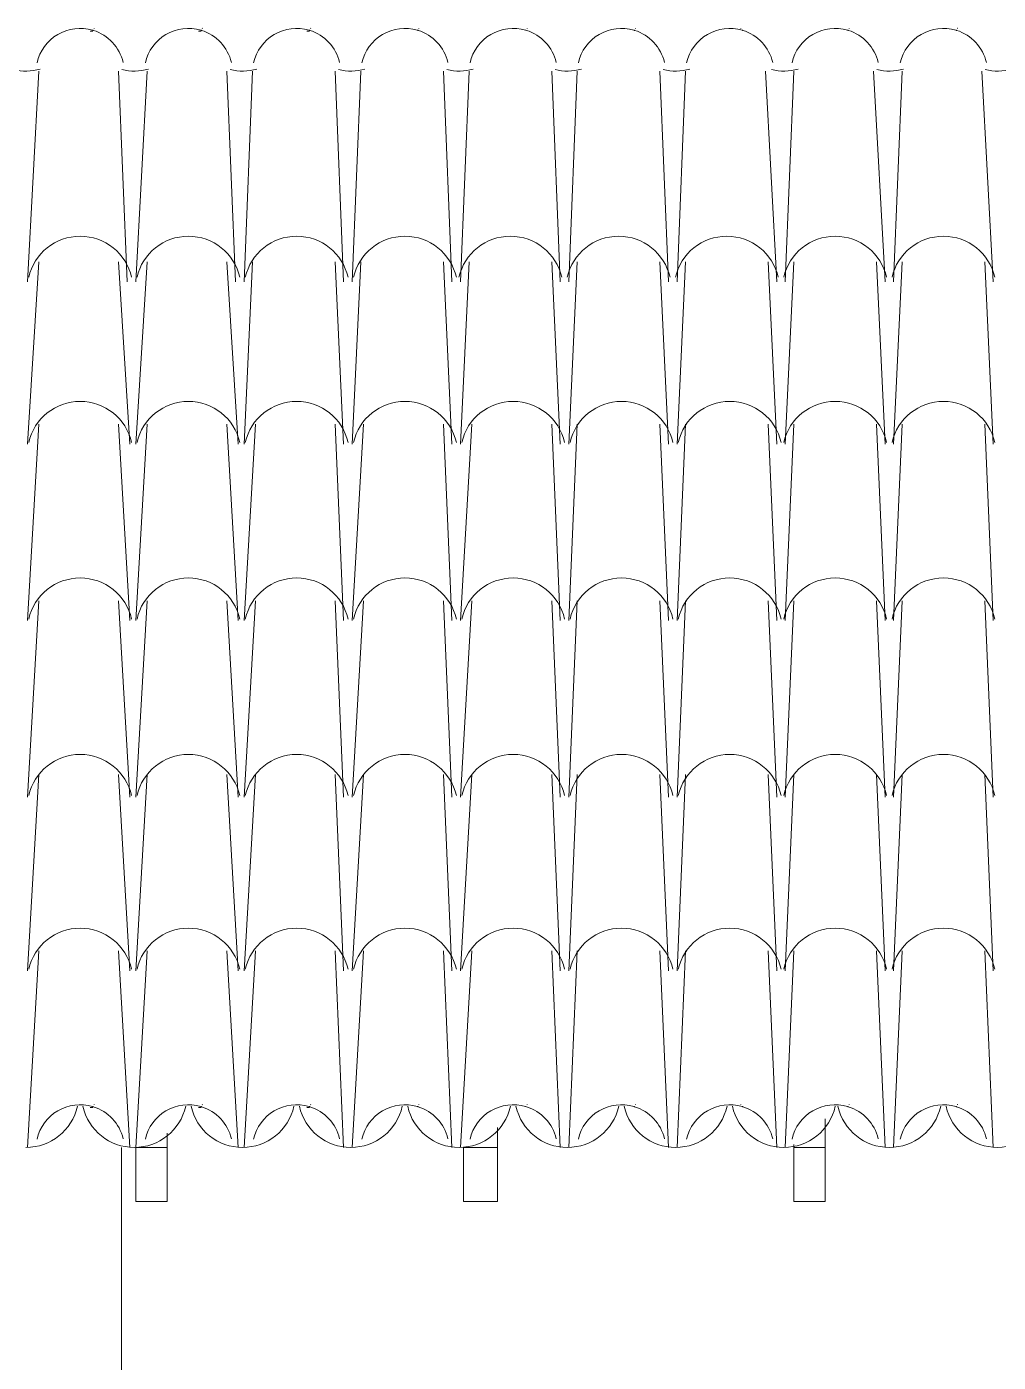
# Model space of a CAD drawing. Header units: millimetres. Extents: x 8329 to 21574, y -433 to 4921.
# Drawn here: x 11026 to 12481, y 2916 to 4918 of the extents above; entities that cross this region are included whole.
import ezdxf

# ---------------------------------------------------------------- set-up
doc = ezdxf.new("R2010")
doc.units = ezdxf.units.MM
doc.layers.add('A-ALV-___-___-EXI', color=250, linetype='Continuous', lineweight=25)
doc.layers.add('A-COB-___-___-EXI', color=250, linetype='Continuous', lineweight=25)

msp = doc.modelspace()

# ---------------------------------------------------------------- linework, layer by layer
at = {"layer": 'A-ALV-___-___-EXI', "color": 28, "lineweight": 15}
msp.add_line((11167.8, 3238), (11167.8, 229), dxfattribs=at)
at = {"layer": 'A-COB-___-___-EXI', "color": 28, "lineweight": 15}
for p, q in [((11120.9, 4911.1), (11125.1, 4911.1)), ((11283.1, 4911.1), (11287.3, 4911.1)), ((11445.3, 4911.1), (11449.5, 4911.1)), ((11027, 4535.5), (11044, 4851.4)), ((11189.2, 4535.5), (11206.2, 4851.4)), ((11338.5, 4535.5), (11325.7, 4851.4)), ((11351.4, 4535.5), (11364.2, 4851.4)), ((11500.7, 4535.5), (11487.9, 4851.4)), ((11513.5, 4535.5), (11526.3, 4851.4)), ((11662.9, 4535.5), (11650.1, 4851.4)), ((11675.7, 4535.5), (11688.5, 4851.4)), ((11825.1, 4535.5), (11812.3, 4851.4)), ((11837.9, 4535.5), (11850.7, 4851.4)), ((11987.3, 4535.5), (11974.5, 4851.4)), ((12000.1, 4535.5), (12012.9, 4851.4)), ((12149.5, 4535.5), (12132.4, 4851.4)), ((12162.3, 4535.5), (12175.1, 4851.4)), ((12311.7, 4535.5), (12294.6, 4851.4)), ((12324.5, 4535.5), (12337.3, 4851.4)), ((12473.9, 4535.5), (12456.8, 4851.4)), ((11027, 4292.2), (11044, 4565.4)), ((11189.2, 4292.2), (11206.2, 4565.4)), ((11342.8, 4292.2), (11325.7, 4565.4)), ((11351.4, 4292.2), (11364.2, 4565.4)), ((11500.7, 4292.2), (11487.9, 4565.4)), ((11513.5, 4292.2), (11526.3, 4565.4)), ((11662.9, 4292.2), (11650.1, 4565.4)), ((11675.7, 4292.2), (11688.5, 4565.4)), ((11825.1, 4292.2), (11812.3, 4565.4)), ((11837.9, 4292.2), (11850.7, 4565.4)), ((11987.3, 4292.2), (11974.5, 4565.4)), ((12000.1, 4292.2), (12012.9, 4565.4)), ((12149.5, 4292.2), (12136.7, 4565.4)), ((12162.3, 4292.2), (12175.1, 4565.4)), ((12311.7, 4292.2), (12298.9, 4565.4)), ((12324.5, 4292.2), (12337.3, 4565.4)), ((12473.9, 4292.2), (12461.1, 4565.4)), ((11027, 4027.6), (11044, 4322.1)), ((11189.2, 4027.6), (11206.2, 4322.1)), ((11342.8, 4027.6), (11325.7, 4322.1)), ((11351.4, 4027.6), (11368.4, 4322.1)), ((11500.7, 4027.6), (11487.9, 4322.1)), ((11513.5, 4027.6), (11530.6, 4322.1)), ((11662.9, 4027.6), (11650.1, 4322.1)), ((11675.7, 4027.6), (11692.8, 4322.1)), ((11825.1, 4027.6), (11812.3, 4322.1)), ((11837.9, 4027.6), (11850.7, 4322.1)), ((11987.3, 4027.6), (11974.5, 4322.1)), ((12000.1, 4027.6), (12012.9, 4322.1)), ((12149.5, 4027.6), (12136.7, 4322.1)), ((12162.3, 4027.6), (12175.1, 4322.1)), ((12311.7, 4027.6), (12298.9, 4322.1)), ((12324.5, 4027.6), (12337.3, 4322.1)), ((12473.9, 4027.6), (12461.1, 4322.1)), ((11027, 3763), (11044, 4057.5)), ((11189.2, 3763), (11206.2, 4057.5)), ((11342.8, 3763), (11325.7, 4057.5)), ((11351.4, 3763), (11368.4, 4057.5)), ((11500.7, 3763), (11487.9, 4057.5)), ((11513.5, 3763), (11530.6, 4057.5)), ((11662.9, 3763), (11650.1, 4057.5)), ((11675.7, 3763), (11692.8, 4057.5)), ((11825.1, 3763), (11812.3, 4057.5)), ((11837.9, 3763), (11850.7, 4057.5)), ((11987.3, 3763), (11974.5, 4057.5)), ((12000.1, 3763), (12012.9, 4057.5)), ((12149.5, 3763), (12136.7, 4057.5)), ((12162.3, 3763), (12175.1, 4057.5)), ((12311.7, 3763), (12298.9, 4057.5)), ((12324.5, 3763), (12337.3, 4057.5)), ((12473.9, 3763), (12461.1, 4057.5)), ((11027, 3502.6), (11044, 3797.1)), ((11189.2, 3502.6), (11206.2, 3797.1)), ((11342.8, 3502.6), (11325.7, 3797.1)), ((11351.4, 3502.6), (11368.4, 3797.1)), ((11500.7, 3502.6), (11487.9, 3797.1)), ((11513.5, 3502.6), (11530.6, 3797.1)), ((11662.9, 3502.6), (11650.1, 3797.1)), ((11675.7, 3502.6), (11692.8, 3797.1)), ((11825.1, 3502.6), (11812.3, 3797.1)), ((11837.9, 3502.6), (11850.7, 3797.1)), ((11987.3, 3502.6), (11974.5, 3797.1)), ((12000.1, 3502.6), (12012.9, 3797.1)), ((12149.5, 3502.6), (12136.7, 3797.1)), ((12162.3, 3502.6), (12175.1, 3797.1)), ((12311.7, 3502.6), (12298.9, 3797.1)), ((12324.5, 3502.6), (12337.3, 3797.1)), ((12473.9, 3502.6), (12461.1, 3797.1)), ((11027, 3238), (11044, 3532.5)), ((11342.8, 3238), (11325.7, 3532.5)), ((11351.4, 3238), (11368.4, 3532.5)), ((11500.7, 3238), (11487.9, 3532.5)), ((11513.5, 3238), (11530.6, 3532.5)), ((11662.9, 3238), (11650.1, 3532.5)), ((11675.7, 3238), (11692.8, 3532.5)), ((11825.1, 3238), (11812.3, 3532.5)), ((11837.9, 3238), (11850.7, 3532.5)), ((11987.3, 3238), (11974.5, 3532.5)), ((12000.1, 3238), (12012.9, 3532.5)), ((12149.5, 3238), (12136.7, 3532.5)), ((12162.3, 3238), (12175.1, 3532.5)), ((12311.7, 3238), (12298.9, 3532.5)), ((12324.5, 3238), (12337.3, 3532.5)), ((12473.9, 3238), (12461.1, 3532.5)), ((11120.9, 3297.8), (11125.1, 3297.8)), ((11283.1, 3297.8), (11287.3, 3297.8)), ((11445.3, 3297.8), (11449.5, 3297.8)), ((11731.2, 3238), (11731.2, 3267.9)), ((11236.1, 3238), (11236.1, 3259.3))]:
    msp.add_line(p, q, dxfattribs=at)
at = {"layer": 'A-COB-___-___-EXI', "color": 28, "lineweight": 15, "flags": 128}
for points in [[(11163.6, 4851.4), (11176.4, 4535.5)], [(11163.6, 4565.4), (11180.6, 4292.2)], [(11163.6, 4322.1), (11180.6, 4027.6)], [(11163.6, 4057.5), (11180.6, 3763)], [(11163.6, 3797.1), (11180.6, 3502.6)], [(11163.6, 3532.5), (11180.6, 3238)], [(12222.1, 3280.7), (12222.1, 3238)], [(11680, 3238), (11731.2, 3238), (11731.2, 3156.9), (11680, 3156.9)]]:
    msp.add_lwpolyline(points, close=True, dxfattribs=at)
for points in [[(11206.2, 3532.5), (11189.2, 3238), (11236.1, 3238), (11236.1, 3156.9), (11189.2, 3156.9), (11189.2, 3238)], [(12175.1, 3238), (12222.1, 3238), (12222.1, 3156.9), (12175.1, 3156.9), (12175.1, 3238), (12175.1, 3242.3)]]:
    msp.add_lwpolyline(points, dxfattribs=at)
at = {"layer": 'A-COB-___-___-EXI', "color": 18, "lineweight": 9}
for points in [[(11072.3, 4906.2), (11056.6, 4897), (11045.4, 4881.6), (11041.4, 4863.8)], [(11072.3, 4906.2), (11056.6, 4897), (11045.4, 4881.6), (11041.4, 4863.8)], [(11124.5, 4912.7), (11106.9, 4917.9), (11088.1, 4915.5), (11072.3, 4906.2)], [(11124.5, 4912.7), (11106.9, 4917.9), (11088.1, 4915.5), (11072.3, 4906.2)], [(11125.6, 4912.4), (11125.2, 4912.5), (11124.9, 4912.6), (11124.5, 4912.7)], [(11170.3, 4864.3), (11165, 4887.1), (11147.9, 4905.4), (11125.6, 4912.4)], [(11170.3, 4864.3), (11165, 4887.1), (11147.9, 4905.4), (11125.6, 4912.4)], [(11126.7, 4915.8), (11126.7, 4915.6), (11126.8, 4915.5), (11126.9, 4915.2)], [(11234.5, 4906.2), (11218.8, 4897), (11207.6, 4881.6), (11203.6, 4863.8)], [(11234.5, 4906.2), (11218.8, 4897), (11207.6, 4881.6), (11203.6, 4863.8)], [(11286.7, 4912.7), (11269.1, 4917.9), (11250.2, 4915.5), (11234.5, 4906.2)], [(11286.7, 4912.7), (11269.1, 4917.9), (11250.2, 4915.5), (11234.5, 4906.2)], [(11287.8, 4912.4), (11287.4, 4912.5), (11287.1, 4912.6), (11286.7, 4912.7)], [(11332.5, 4864.3), (11327.1, 4887.1), (11310.1, 4905.4), (11287.8, 4912.4)], [(11332.5, 4864.3), (11327.1, 4887.1), (11310.1, 4905.4), (11287.8, 4912.4)], [(11288.9, 4915.8), (11288.9, 4915.6), (11289, 4915.5), (11289.1, 4915.2)], [(11396.7, 4906.2), (11381, 4897), (11369.8, 4881.6), (11365.8, 4863.8)], [(11396.7, 4906.2), (11381, 4897), (11369.8, 4881.6), (11365.8, 4863.8)], [(11448.9, 4912.7), (11431.3, 4917.9), (11412.4, 4915.5), (11396.7, 4906.2)], [(11448.9, 4912.7), (11431.3, 4917.9), (11412.4, 4915.5), (11396.7, 4906.2)], [(11450, 4912.4), (11449.6, 4912.5), (11449.2, 4912.6), (11448.9, 4912.7)], [(11494.7, 4864.3), (11489.3, 4887.1), (11472.3, 4905.4), (11450, 4912.4)], [(11494.7, 4864.3), (11489.3, 4887.1), (11472.3, 4905.4), (11450, 4912.4)], [(11451.1, 4915.8), (11451.1, 4915.6), (11451.2, 4915.5), (11451.3, 4915.2)], [(11558.9, 4906.2), (11543.1, 4897), (11531.9, 4881.6), (11528, 4863.8)], [(11558.9, 4906.2), (11543.1, 4897), (11531.9, 4881.6), (11528, 4863.8)], [(11611, 4912.7), (11593.5, 4917.9), (11574.6, 4915.5), (11558.9, 4906.2)], [(11611, 4912.7), (11593.5, 4917.9), (11574.6, 4915.5), (11558.9, 4906.2)], [(11612.2, 4912.4), (11611.8, 4912.5), (11611.4, 4912.6), (11611, 4912.7)], [(11656.9, 4864.3), (11651.5, 4887.1), (11634.5, 4905.4), (11612.2, 4912.4)], [(11656.9, 4864.3), (11651.5, 4887.1), (11634.5, 4905.4), (11612.2, 4912.4)], [(11613.3, 4915.8), (11613.3, 4915.6), (11613.4, 4915.5), (11613.5, 4915.2)], [(11721.1, 4906.2), (11705.3, 4897), (11694.1, 4881.6), (11690.1, 4863.8)], [(11721.1, 4906.2), (11705.3, 4897), (11694.1, 4881.6), (11690.1, 4863.8)], [(11773.2, 4912.7), (11755.7, 4917.9), (11736.8, 4915.5), (11721.1, 4906.2)], [(11773.2, 4912.7), (11755.7, 4917.9), (11736.8, 4915.5), (11721.1, 4906.2)], [(11774.4, 4912.4), (11774, 4912.5), (11773.6, 4912.6), (11773.2, 4912.7)], [(11819.1, 4864.3), (11813.7, 4887.1), (11796.7, 4905.4), (11774.4, 4912.4)], [(11819.1, 4864.3), (11813.7, 4887.1), (11796.7, 4905.4), (11774.4, 4912.4)], [(11775.5, 4915.8), (11775.5, 4915.6), (11775.6, 4915.5), (11775.6, 4915.2)], [(11883.3, 4906.2), (11867.5, 4897), (11856.3, 4881.6), (11852.3, 4863.8)], [(11883.3, 4906.2), (11867.5, 4897), (11856.3, 4881.6), (11852.3, 4863.8)], [(11935.4, 4912.7), (11917.9, 4917.9), (11899, 4915.5), (11883.3, 4906.2)], [(11935.4, 4912.7), (11917.9, 4917.9), (11899, 4915.5), (11883.3, 4906.2)], [(11936.5, 4912.4), (11936.2, 4912.5), (11935.8, 4912.6), (11935.4, 4912.7)], [(11981.3, 4864.3), (11975.9, 4887.1), (11958.9, 4905.4), (11936.5, 4912.4)], [(11981.3, 4864.3), (11975.9, 4887.1), (11958.9, 4905.4), (11936.5, 4912.4)], [(11937.7, 4915.8), (11937.7, 4915.6), (11937.8, 4915.5), (11937.8, 4915.2)], [(12045.5, 4906.2), (12029.7, 4897), (12018.5, 4881.6), (12014.5, 4863.8)], [(12045.5, 4906.2), (12029.7, 4897), (12018.5, 4881.6), (12014.5, 4863.8)], [(12097.6, 4912.7), (12080.1, 4917.9), (12061.2, 4915.5), (12045.5, 4906.2)], [(12097.6, 4912.7), (12080.1, 4917.9), (12061.2, 4915.5), (12045.5, 4906.2)], [(12095.6, 4915.8), (12095.6, 4915.6), (12095.7, 4915.5), (12095.8, 4915.2)], [(12098.7, 4912.4), (12098.3, 4912.5), (12098, 4912.6), (12097.6, 4912.7)], [(12143.5, 4864.3), (12138.1, 4887.1), (12121.1, 4905.4), (12098.7, 4912.4)], [(12143.5, 4864.3), (12138.1, 4887.1), (12121.1, 4905.4), (12098.7, 4912.4)], [(12203.4, 4906.2), (12187.6, 4897), (12176.4, 4881.6), (12172.4, 4863.8)], [(12203.4, 4906.2), (12187.6, 4897), (12176.4, 4881.6), (12172.4, 4863.8)], [(12255.5, 4912.7), (12238, 4917.9), (12219.1, 4915.5), (12203.4, 4906.2)], [(12255.5, 4912.7), (12238, 4917.9), (12219.1, 4915.5), (12203.4, 4906.2)], [(12256.7, 4912.4), (12256.3, 4912.5), (12255.9, 4912.6), (12255.5, 4912.7)], [(12301.4, 4864.3), (12296, 4887.1), (12279, 4905.4), (12256.7, 4912.4)], [(12301.4, 4864.3), (12296, 4887.1), (12279, 4905.4), (12256.7, 4912.4)], [(12257.8, 4915.8), (12257.8, 4915.6), (12257.9, 4915.5), (12257.9, 4915.2)], [(12365.6, 4906.2), (12349.8, 4897), (12338.6, 4881.6), (12334.6, 4863.8)], [(12365.6, 4906.2), (12349.8, 4897), (12338.6, 4881.6), (12334.6, 4863.8)], [(12417.7, 4912.7), (12400.2, 4917.9), (12381.3, 4915.5), (12365.6, 4906.2)], [(12417.7, 4912.7), (12400.2, 4917.9), (12381.3, 4915.5), (12365.6, 4906.2)], [(12418.9, 4912.4), (12418.5, 4912.5), (12418.1, 4912.6), (12417.7, 4912.7)], [(12463.6, 4864.3), (12458.2, 4887.1), (12441.2, 4905.4), (12418.9, 4912.4)], [(12463.6, 4864.3), (12458.2, 4887.1), (12441.2, 4905.4), (12418.9, 4912.4)], [(12420, 4915.8), (12420, 4915.6), (12420.1, 4915.5), (12420.1, 4915.2)], [(11006.4, 4853.6), (11019.4, 4850.4), (11033.1, 4850.6), (11046, 4854.3)], [(11168.6, 4853.6), (11181.6, 4850.4), (11195.3, 4850.6), (11208.2, 4854.3)], [(11330.7, 4853.6), (11343.8, 4850.4), (11357.5, 4850.6), (11370.4, 4854.3)], [(11492.9, 4853.6), (11506, 4850.4), (11519.7, 4850.6), (11532.6, 4854.3)], [(11655.1, 4853.6), (11668.2, 4850.4), (11681.9, 4850.6), (11694.8, 4854.3)], [(11817.3, 4853.6), (11830.4, 4850.4), (11844.1, 4850.6), (11857, 4854.3)], [(11979.5, 4853.6), (11992.6, 4850.4), (12006.2, 4850.6), (12019.2, 4854.3)], [(12141.7, 4853.6), (12154.8, 4850.4), (12168.4, 4850.6), (12181.4, 4854.3)], [(12299.6, 4853.6), (12312.7, 4850.4), (12326.4, 4850.6), (12339.3, 4854.3)], [(12461.8, 4853.6), (12474.9, 4850.4), (12488.5, 4850.6), (12501.5, 4854.3)], [(11105.9, 4603.8), (11069, 4603.8), (11037, 4578.2), (11028.9, 4542.2)], [(11183, 4542.2), (11174.8, 4578.2), (11142.8, 4603.8), (11105.9, 4603.8)], [(11268.1, 4603.8), (11231.2, 4603.8), (11199.2, 4578.2), (11191.1, 4542.2)], [(11345.2, 4542.2), (11337, 4578.2), (11305, 4603.8), (11268.1, 4603.8)], [(11430.3, 4603.8), (11393.4, 4603.8), (11361.4, 4578.2), (11353.3, 4542.2)], [(11507.3, 4542.2), (11499.2, 4578.2), (11467.2, 4603.8), (11430.3, 4603.8)], [(11592.5, 4603.8), (11555.6, 4603.8), (11523.5, 4578.2), (11515.5, 4542.2)], [(11669.5, 4542.2), (11661.4, 4578.2), (11629.4, 4603.8), (11592.5, 4603.8)], [(11750.4, 4603.8), (11713.5, 4603.8), (11681.5, 4578.2), (11673.4, 4542.2)], [(11827.5, 4542.2), (11819.3, 4578.2), (11787.3, 4603.8), (11750.4, 4603.8)], [(11912.6, 4603.8), (11875.7, 4603.8), (11843.7, 4578.2), (11835.6, 4542.2)], [(11989.6, 4542.2), (11981.5, 4578.2), (11949.5, 4603.8), (11912.6, 4603.8)], [(12074.8, 4603.8), (12037.9, 4603.8), (12005.8, 4578.2), (11997.8, 4542.2)], [(12151.8, 4542.2), (12143.7, 4578.2), (12111.7, 4603.8), (12074.8, 4603.8)], [(12237, 4603.8), (12200, 4603.8), (12168, 4578.2), (12160, 4542.2)], [(12314, 4542.2), (12305.9, 4578.2), (12273.9, 4603.8), (12237, 4603.8)], [(12399.2, 4603.8), (12362.2, 4603.8), (12330.2, 4578.2), (12322.2, 4542.2)], [(12476.2, 4542.2), (12468.1, 4578.2), (12436.1, 4603.8), (12399.2, 4603.8)], [(11105.9, 4356.3), (11069, 4356.3), (11037, 4330.6), (11028.9, 4294.6)], [(11183, 4294.6), (11174.8, 4330.6), (11142.8, 4356.3), (11105.9, 4356.3)], [(11268.1, 4356.3), (11231.2, 4356.3), (11199.2, 4330.6), (11191.1, 4294.6)], [(11345.2, 4294.6), (11337, 4330.6), (11305, 4356.3), (11268.1, 4356.3)], [(11430.3, 4356.3), (11393.4, 4356.3), (11361.4, 4330.6), (11353.3, 4294.6)], [(11507.3, 4294.6), (11499.2, 4330.6), (11467.2, 4356.3), (11430.3, 4356.3)], [(11592.5, 4356.3), (11555.6, 4356.3), (11523.5, 4330.6), (11515.5, 4294.6)], [(11669.5, 4294.6), (11661.4, 4330.6), (11629.4, 4356.3), (11592.5, 4356.3)], [(11754.7, 4356.3), (11717.7, 4356.3), (11685.7, 4330.6), (11677.7, 4294.6)], [(11831.7, 4294.6), (11823.6, 4330.6), (11791.6, 4356.3), (11754.7, 4356.3)], [(11916.9, 4356.3), (11879.9, 4356.3), (11847.9, 4330.6), (11839.9, 4294.6)], [(11993.9, 4294.6), (11985.8, 4330.6), (11953.8, 4356.3), (11916.9, 4356.3)], [(12079.1, 4356.3), (12042.1, 4356.3), (12010.1, 4330.6), (12002, 4294.6)], [(12156.1, 4294.6), (12148, 4330.6), (12115.9, 4356.3), (12079.1, 4356.3)], [(12237, 4356.3), (12200, 4356.3), (12168, 4330.6), (12160, 4294.6)], [(12314, 4294.6), (12305.9, 4330.6), (12273.9, 4356.3), (12237, 4356.3)], [(12399.2, 4356.3), (12362.2, 4356.3), (12330.2, 4330.6), (12322.2, 4294.6)], [(12476.2, 4294.6), (12468.1, 4330.6), (12436.1, 4356.3), (12399.2, 4356.3)], [(11105.9, 4091.6), (11069, 4091.6), (11037, 4066), (11028.9, 4030)], [(11183, 4030), (11174.8, 4066), (11142.8, 4091.6), (11105.9, 4091.6)], [(11268.1, 4091.6), (11231.2, 4091.6), (11199.2, 4066), (11191.1, 4030)], [(11345.2, 4030), (11337, 4066), (11305, 4091.6), (11268.1, 4091.6)], [(11430.3, 4091.6), (11393.4, 4091.6), (11361.4, 4066), (11353.3, 4030)], [(11507.3, 4030), (11499.2, 4066), (11467.2, 4091.6), (11430.3, 4091.6)], [(11592.5, 4091.6), (11555.6, 4091.6), (11523.5, 4066), (11515.5, 4030)], [(11669.5, 4030), (11661.4, 4066), (11629.4, 4091.6), (11592.5, 4091.6)], [(11754.7, 4091.6), (11717.7, 4091.6), (11685.7, 4066), (11677.7, 4030)], [(11831.7, 4030), (11823.6, 4066), (11791.6, 4091.6), (11754.7, 4091.6)], [(11916.9, 4091.6), (11879.9, 4091.6), (11847.9, 4066), (11839.9, 4030)], [(11993.9, 4030), (11985.8, 4066), (11953.8, 4091.6), (11916.9, 4091.6)], [(12079.1, 4091.6), (12042.1, 4091.6), (12010.1, 4066), (12002, 4030)], [(12156.1, 4030), (12148, 4066), (12115.9, 4091.6), (12079.1, 4091.6)], [(12237, 4091.6), (12200, 4091.6), (12168, 4066), (12160, 4030)], [(12314, 4030), (12305.9, 4066), (12273.9, 4091.6), (12237, 4091.6)], [(12399.2, 4091.6), (12362.2, 4091.6), (12330.2, 4066), (12322.2, 4030)], [(12476.2, 4030), (12468.1, 4066), (12436.1, 4091.6), (12399.2, 4091.6)], [(11105.9, 3827), (11069, 3827), (11037, 3801.4), (11028.9, 3765.4)], [(11183, 3765.4), (11174.8, 3801.4), (11142.8, 3827), (11105.9, 3827)], [(11268.1, 3827), (11231.2, 3827), (11199.2, 3801.4), (11191.1, 3765.4)], [(11345.2, 3765.4), (11337, 3801.4), (11305, 3827), (11268.1, 3827)], [(11430.3, 3827), (11393.4, 3827), (11361.4, 3801.4), (11353.3, 3765.4)], [(11507.3, 3765.4), (11499.2, 3801.4), (11467.2, 3827), (11430.3, 3827)], [(11592.5, 3827), (11555.6, 3827), (11523.5, 3801.4), (11515.5, 3765.4)], [(11669.5, 3765.4), (11661.4, 3801.4), (11629.4, 3827), (11592.5, 3827)], [(11754.7, 3827), (11717.7, 3827), (11685.7, 3801.4), (11677.7, 3765.4)], [(11831.7, 3765.4), (11823.6, 3801.4), (11791.6, 3827), (11754.7, 3827)], [(11916.9, 3827), (11879.9, 3827), (11847.9, 3801.4), (11839.9, 3765.4)], [(11993.9, 3765.4), (11985.8, 3801.4), (11953.8, 3827), (11916.9, 3827)], [(12079.1, 3827), (12042.1, 3827), (12010.1, 3801.4), (12002, 3765.4)], [(12156.1, 3765.4), (12148, 3801.4), (12115.9, 3827), (12079.1, 3827)], [(12237, 3827), (12200, 3827), (12168, 3801.4), (12160, 3765.4)], [(12314, 3765.4), (12305.9, 3801.4), (12273.9, 3827), (12237, 3827)], [(12399.2, 3827), (12362.2, 3827), (12330.2, 3801.4), (12322.2, 3765.4)], [(12476.2, 3765.4), (12468.1, 3801.4), (12436.1, 3827), (12399.2, 3827)], [(11105.9, 3566.6), (11069, 3566.6), (11037, 3541), (11028.9, 3505)], [(11183, 3505), (11174.8, 3541), (11142.8, 3566.6), (11105.9, 3566.6)], [(11268.1, 3566.6), (11231.2, 3566.6), (11199.2, 3541), (11191.1, 3505)], [(11345.2, 3505), (11337, 3541), (11305, 3566.6), (11268.1, 3566.6)], [(11430.3, 3566.6), (11393.4, 3566.6), (11361.4, 3541), (11353.3, 3505)], [(11507.3, 3505), (11499.2, 3541), (11467.2, 3566.6), (11430.3, 3566.6)], [(11592.5, 3566.6), (11555.6, 3566.6), (11523.5, 3541), (11515.5, 3505)], [(11669.5, 3505), (11661.4, 3541), (11629.4, 3566.6), (11592.5, 3566.6)], [(11754.7, 3566.6), (11717.7, 3566.6), (11685.7, 3541), (11677.7, 3505)], [(11831.7, 3505), (11823.6, 3541), (11791.6, 3566.6), (11754.7, 3566.6)], [(11916.9, 3566.6), (11879.9, 3566.6), (11847.9, 3541), (11839.9, 3505)], [(11993.9, 3505), (11985.8, 3541), (11953.8, 3566.6), (11916.9, 3566.6)], [(12079.1, 3566.6), (12042.1, 3566.6), (12010.1, 3541), (12002, 3505)], [(12156.1, 3505), (12148, 3541), (12115.9, 3566.6), (12079.1, 3566.6)], [(12237, 3566.6), (12200, 3566.6), (12168, 3541), (12160, 3505)], [(12314, 3505), (12305.9, 3541), (12273.9, 3566.6), (12237, 3566.6)], [(12399.2, 3566.6), (12362.2, 3566.6), (12330.2, 3541), (12322.2, 3505)], [(12476.2, 3505), (12468.1, 3541), (12436.1, 3566.6), (12399.2, 3566.6)], [(11124.5, 3299.4), (11106.9, 3304.5), (11088.1, 3302.2), (11072.3, 3292.9)], [(11124.5, 3299.4), (11106.9, 3304.5), (11088.1, 3302.2), (11072.3, 3292.9)], [(11286.7, 3299.4), (11269.1, 3304.5), (11250.2, 3302.2), (11234.5, 3292.9)], [(11286.7, 3299.4), (11269.1, 3304.5), (11250.2, 3302.2), (11234.5, 3292.9)], [(11448.9, 3299.4), (11431.3, 3304.5), (11412.4, 3302.2), (11396.7, 3292.9)], [(11448.9, 3299.4), (11431.3, 3304.5), (11412.4, 3302.2), (11396.7, 3292.9)], [(11611, 3299.4), (11593.5, 3304.5), (11574.6, 3302.2), (11558.9, 3292.9)], [(11611, 3299.4), (11593.5, 3304.5), (11574.6, 3302.2), (11558.9, 3292.9)], [(11773.2, 3299.4), (11755.7, 3304.5), (11736.8, 3302.2), (11721.1, 3292.9)], [(11773.2, 3299.4), (11755.7, 3304.5), (11736.8, 3302.2), (11721.1, 3292.9)], [(11935.4, 3299.4), (11917.9, 3304.5), (11899, 3302.2), (11883.3, 3292.9)], [(11935.4, 3299.4), (11917.9, 3304.5), (11899, 3302.2), (11883.3, 3292.9)], [(12097.6, 3299.4), (12080.1, 3304.5), (12061.2, 3302.2), (12045.5, 3292.9)], [(12097.6, 3299.4), (12080.1, 3304.5), (12061.2, 3302.2), (12045.5, 3292.9)], [(12255.5, 3299.4), (12238, 3304.5), (12219.1, 3302.2), (12203.4, 3292.9)], [(12255.5, 3299.4), (12238, 3304.5), (12219.1, 3302.2), (12203.4, 3292.9)], [(12417.7, 3299.4), (12400.2, 3304.5), (12381.3, 3302.2), (12365.6, 3292.9)], [(12417.7, 3299.4), (12400.2, 3304.5), (12381.3, 3302.2), (12365.6, 3292.9)], [(11024.8, 3238), (11061.7, 3238), (11093.7, 3263.6), (11101.9, 3299.6)], [(11072.3, 3292.9), (11056.6, 3283.6), (11045.4, 3268.2), (11041.4, 3250.4)], [(11072.3, 3292.9), (11056.6, 3283.6), (11045.4, 3268.2), (11041.4, 3250.4)], [(11110, 3299.6), (11118.1, 3263.6), (11150.1, 3238), (11187, 3238)], [(11125.6, 3299), (11125.2, 3299.2), (11124.9, 3299.2), (11124.5, 3299.4)], [(11170.3, 3250.9), (11165, 3273.8), (11147.9, 3292.1), (11125.6, 3299)], [(11170.3, 3250.9), (11165, 3273.8), (11147.9, 3292.1), (11125.6, 3299)], [(11126.7, 3302.4), (11126.7, 3302.2), (11126.8, 3302.1), (11126.9, 3301.9)], [(11187, 3238), (11223.9, 3238), (11255.9, 3263.6), (11264.1, 3299.6)], [(11234.5, 3292.9), (11218.8, 3283.6), (11207.6, 3268.2), (11203.6, 3250.4)], [(11234.5, 3292.9), (11218.8, 3283.6), (11207.6, 3268.2), (11203.6, 3250.4)], [(11272.2, 3299.6), (11280.3, 3263.6), (11312.3, 3238), (11349.2, 3238)], [(11287.8, 3299), (11287.4, 3299.2), (11287.1, 3299.2), (11286.7, 3299.4)], [(11332.5, 3250.9), (11327.1, 3273.8), (11310.1, 3292.1), (11287.8, 3299)], [(11332.5, 3250.9), (11327.1, 3273.8), (11310.1, 3292.1), (11287.8, 3299)], [(11288.9, 3302.4), (11288.9, 3302.2), (11289, 3302.1), (11289.1, 3301.9)], [(11349.2, 3238), (11386.1, 3238), (11418.1, 3263.6), (11426.2, 3299.6)], [(11396.7, 3292.9), (11381, 3283.6), (11369.8, 3268.2), (11365.8, 3250.4)], [(11396.7, 3292.9), (11381, 3283.6), (11369.8, 3268.2), (11365.8, 3250.4)], [(11434.4, 3299.6), (11442.5, 3263.6), (11474.5, 3238), (11511.4, 3238)], [(11450, 3299), (11449.6, 3299.2), (11449.2, 3299.2), (11448.9, 3299.4)], [(11494.7, 3250.9), (11489.3, 3273.8), (11472.3, 3292.1), (11450, 3299)], [(11494.7, 3250.9), (11489.3, 3273.8), (11472.3, 3292.1), (11450, 3299)], [(11451.1, 3302.4), (11451.1, 3302.2), (11451.2, 3302.1), (11451.3, 3301.9)], [(11511.4, 3238), (11548.3, 3238), (11580.3, 3263.6), (11588.4, 3299.6)], [(11558.9, 3292.9), (11543.1, 3283.6), (11531.9, 3268.2), (11528, 3250.4)], [(11558.9, 3292.9), (11543.1, 3283.6), (11531.9, 3268.2), (11528, 3250.4)], [(11596.6, 3299.6), (11604.6, 3263.6), (11636.7, 3238), (11673.6, 3238)], [(11612.2, 3299), (11611.8, 3299.2), (11611.4, 3299.2), (11611, 3299.4)], [(11656.9, 3250.9), (11651.5, 3273.8), (11634.5, 3292.1), (11612.2, 3299)], [(11656.9, 3250.9), (11651.5, 3273.8), (11634.5, 3292.1), (11612.2, 3299)], [(11613.3, 3302.4), (11613.3, 3302.2), (11613.4, 3302.1), (11613.5, 3301.9)], [(11673.6, 3238), (11710.5, 3238), (11742.5, 3263.6), (11750.6, 3299.6)], [(11721.1, 3292.9), (11705.3, 3283.6), (11694.1, 3268.2), (11690.1, 3250.4)], [(11721.1, 3292.9), (11705.3, 3283.6), (11694.1, 3268.2), (11690.1, 3250.4)], [(11758.8, 3299.6), (11766.8, 3263.6), (11798.8, 3238), (11835.8, 3238)], [(11774.4, 3299), (11774, 3299.2), (11773.6, 3299.2), (11773.2, 3299.4)], [(11819.1, 3250.9), (11813.7, 3273.8), (11796.7, 3292.1), (11774.4, 3299)], [(11819.1, 3250.9), (11813.7, 3273.8), (11796.7, 3292.1), (11774.4, 3299)], [(11775.5, 3302.4), (11775.5, 3302.2), (11775.6, 3302.1), (11775.6, 3301.9)], [(11835.8, 3238), (11872.7, 3238), (11904.7, 3263.6), (11912.8, 3299.6)], [(11883.3, 3292.9), (11867.5, 3283.6), (11856.3, 3268.2), (11852.3, 3250.4)], [(11883.3, 3292.9), (11867.5, 3283.6), (11856.3, 3268.2), (11852.3, 3250.4)], [(11920.9, 3299.6), (11929, 3263.6), (11961, 3238), (11998, 3238)], [(11936.5, 3299), (11936.2, 3299.2), (11935.8, 3299.2), (11935.4, 3299.4)], [(11981.3, 3250.9), (11975.9, 3273.8), (11958.9, 3292.1), (11936.5, 3299)], [(11981.3, 3250.9), (11975.9, 3273.8), (11958.9, 3292.1), (11936.5, 3299)], [(11937.7, 3302.4), (11937.7, 3302.2), (11937.8, 3302.1), (11937.8, 3301.9)], [(11998, 3238), (12034.9, 3238), (12066.9, 3263.6), (12075, 3299.6)], [(12045.5, 3292.9), (12029.7, 3283.6), (12018.5, 3268.2), (12014.5, 3250.4)], [(12045.5, 3292.9), (12029.7, 3283.6), (12018.5, 3268.2), (12014.5, 3250.4)], [(12083.1, 3299.6), (12091.2, 3263.6), (12123.2, 3238), (12160.2, 3238)], [(12095.6, 3302.4), (12095.6, 3302.2), (12095.7, 3302.1), (12095.8, 3301.9)], [(12098.7, 3299), (12098.3, 3299.2), (12098, 3299.2), (12097.6, 3299.4)], [(12143.5, 3250.9), (12138.1, 3273.8), (12121.1, 3292.1), (12098.7, 3299)], [(12143.5, 3250.9), (12138.1, 3273.8), (12121.1, 3292.1), (12098.7, 3299)], [(12160.2, 3238), (12197, 3238), (12229.1, 3263.6), (12237.2, 3299.6)], [(12203.4, 3292.9), (12187.6, 3283.6), (12176.4, 3268.2), (12172.4, 3250.4)], [(12203.4, 3292.9), (12187.6, 3283.6), (12176.4, 3268.2), (12172.4, 3250.4)], [(12241.1, 3299.6), (12249.1, 3263.6), (12281.1, 3238), (12318.1, 3238)], [(12256.7, 3299), (12256.3, 3299.2), (12255.9, 3299.2), (12255.5, 3299.4)], [(12301.4, 3250.9), (12296, 3273.8), (12279, 3292.1), (12256.7, 3299)], [(12301.4, 3250.9), (12296, 3273.8), (12279, 3292.1), (12256.7, 3299)], [(12257.8, 3302.4), (12257.8, 3302.2), (12257.9, 3302.1), (12257.9, 3301.9)], [(12318.1, 3238), (12355, 3238), (12387, 3263.6), (12395.1, 3299.6)], [(12365.6, 3292.9), (12349.8, 3283.6), (12338.6, 3268.2), (12334.6, 3250.4)], [(12365.6, 3292.9), (12349.8, 3283.6), (12338.6, 3268.2), (12334.6, 3250.4)], [(12403.2, 3299.6), (12411.3, 3263.6), (12443.3, 3238), (12480.3, 3238)], [(12418.9, 3299), (12418.5, 3299.2), (12418.1, 3299.2), (12417.7, 3299.4)], [(12463.6, 3250.9), (12458.2, 3273.8), (12441.2, 3292.1), (12418.9, 3299)], [(12463.6, 3250.9), (12458.2, 3273.8), (12441.2, 3292.1), (12418.9, 3299)], [(12420, 3302.4), (12420, 3302.2), (12420.1, 3302.1), (12420.1, 3301.9)], [(12480.3, 3238), (12517.2, 3238), (12549.2, 3263.6), (12557.3, 3299.6)]]:
    msp.add_open_spline(points, degree=3, dxfattribs=at)

doc.saveas('drawing.dxf')
